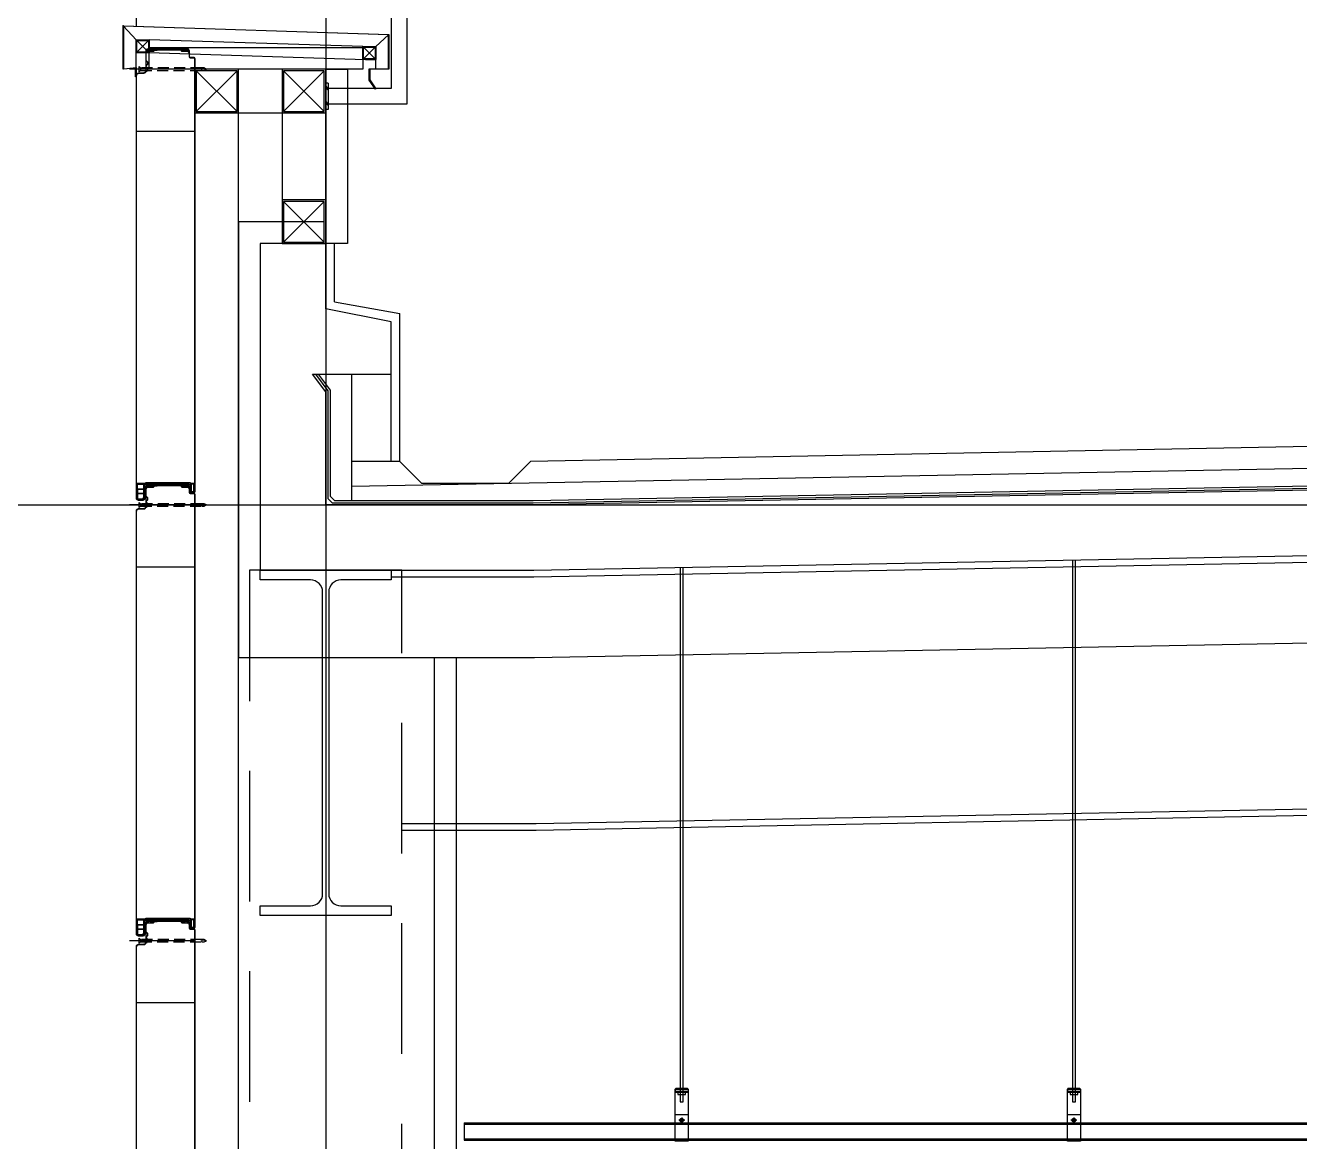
# Model space of a CAD drawing. Header units: millimetres. Extents: x 0 to 268175, y 0 to 74250.
# Drawn here: x 93996 to 96920, y 55487 to 58049 of the extents above; entities that cross this region are included whole.
import ezdxf

# ---------------------------------------------------------------- set-up
doc = ezdxf.new("R2010")
doc.units = ezdxf.units.MM
doc.header["$LTSCALE"] = 200
for name, pattern in [('CEN-GAUN', [32.2, 30, -1, 0.2, -1]), ('HID', [2.3, 1.5, -0.8]), ('HIDDEN', [0.375, 0.25, -0.125])]:
    doc.linetypes.add(name, pattern=pattern)
doc.layers.add('1 CEN', color=15, linetype='CEN-GAUN')
doc.layers.add('BA', color=9, linetype='Continuous')

msp = doc.modelspace()

# ---------------------------------------------------------------- linework, layer by layer
at = {"layer": '1 CEN'}
for p, q in [((94685.2, 61303.5), (94685.2, 44634.9)), ((92396.9, 56948.2), (120685.2, 56948.2))]:
    msp.add_line(p, q, dxfattribs=at)
at = {"layer": 'BA'}
for p, q in [((94250.2, 59148.2), (94250.2, 58046)), ((94835.2, 58258.2), (94835.2, 57904.2)), ((94871.2, 58258.2), (94871.2, 57868.2)), ((94220.2, 57948.2), (94220.2, 58048.2)), ((94220.2, 58048.2), (94830.2, 58028.2)), ((94250.2, 58016.1), (94221.4, 58047)), ((94829, 58027.1), (94221.4, 58047)), ((94221.4, 58047), (94221.4, 57949.4)), ((94800.2, 58000.4), (94829, 58027.1)), ((94829, 57949.5), (94829, 58027.1)), ((94830.2, 58028.2), (94830.2, 57948.2)), ((94250.2, 57952.3), (94250.2, 58016.1)), ((94250.2, 57986.1), (94250.2, 58016.1)), ((94250.2, 58016.1), (94280.2, 58016.1)), ((94278.6, 58014.5), (94251.8, 57987.7)), ((94251.8, 58014.5), (94278.6, 57987.7)), ((94251.8, 57987.7), (94251.8, 58014.5)), ((94251.8, 58014.5), (94278.6, 58014.5)), ((94278.6, 58014.5), (94278.6, 57987.7)), ((94770.2, 58000.4), (94280.2, 58016.1)), ((94280.2, 57998.2), (94280.2, 58016.1)), ((94280.2, 58016.1), (94280.2, 57986.1)), ((94280.2, 57948.2), (94280.2, 57998.2)), ((94280.2, 57998.2), (94770.2, 57998.2)), ((94770.2, 57998.2), (94770.2, 58000.4)), ((94770.2, 57970.4), (94770.2, 58000.4)), ((94770.2, 58000.4), (94800.2, 58000.4)), ((94770.2, 57998.2), (94770.2, 57948.2)), ((94798.6, 57998.8), (94771.8, 57972)), ((94771.8, 57998.8), (94798.6, 57972)), ((94771.8, 57972), (94771.8, 57998.8)), ((94771.8, 57998.8), (94798.6, 57998.8)), ((94798.6, 57998.8), (94798.6, 57972)), ((94800.2, 58000.4), (94800.2, 57970.4)), ((94800.2, 57949.5), (94800.2, 57999.3)), ((94280.2, 57986.1), (94250.2, 57986.1)), ((94278.6, 57987.7), (94251.8, 57987.7)), ((94273, 57989.6), (94274.1, 57989.7)), ((94273.4, 57987.3), (94273, 57987.3)), ((94273.4, 57987.7), (94273.4, 57987.2)), ((94273.4, 57987.7), (94273.4, 57987.2)), ((94273.4, 57987.2), (94273.4, 57987)), ((94273.4, 57987.2), (94273.4, 57987)), ((94273.7, 57986.7), (94274.6, 57986.7)), ((94273.7, 57986.7), (94274.6, 57986.7)), ((94273.9, 57992.7), (94273.9, 57992.6)), ((94273.9, 57992.7), (94273.9, 57992.6)), ((94274.2, 57992.3), (94275.9, 57992.7)), ((94274.2, 57992.3), (94275.9, 57992.7)), ((94274.9, 57987), (94274.9, 57987.2)), ((94274.9, 57987), (94274.9, 57987.2)), ((94317.5, 57994.7), (94275.9, 57994.7)), ((94317.5, 57994.7), (94275.9, 57994.7)), ((94275.9, 57992.7), (94288.9, 57992.7)), ((94275.9, 57992.7), (94288.9, 57992.7)), ((94281.4, 57991.4), (94276.4, 57990.7)), ((94281.4, 57991.4), (94276.4, 57990.7)), ((94276.4, 57988.7), (94281.4, 57989.4)), ((94276.4, 57988.7), (94281.4, 57989.4)), ((94279.2, 57991.5), (94279.2, 57991.5)), ((94800.2, 57969.4), (94279.7, 57986.1)), ((94288.9, 57991.4), (94281.4, 57991.4)), ((94288.9, 57991.4), (94281.4, 57991.4)), ((94281.4, 57989.4), (94289.9, 57989.4)), ((94281.4, 57989.4), (94289.9, 57989.4)), ((94289.4, 57992.2), (94289.4, 57991.9)), ((94289.4, 57992.2), (94289.4, 57991.9)), ((94291.4, 57991.4), (94305.3, 57992.7)), ((94291.4, 57990.9), (94291.4, 57992.2)), ((94291.4, 57990.9), (94291.4, 57992.2)), ((94291.9, 57992.7), (94317.5, 57992.7)), ((94291.9, 57992.7), (94317.5, 57992.7)), ((94369.1, 57994.7), (94317.5, 57994.7)), ((94369.1, 57994.7), (94317.5, 57994.7)), ((94317.5, 57992.7), (94353.1, 57992.7)), ((94317.5, 57992.7), (94353.1, 57992.7)), ((94353.6, 57992.2), (94353.6, 57990.9)), ((94353.6, 57992.2), (94353.6, 57990.9)), ((94355.1, 57989.4), (94363.6, 57989.4)), ((94355.1, 57989.4), (94363.6, 57989.4)), ((94355.6, 57991.9), (94355.6, 57992.2)), ((94355.6, 57991.9), (94355.6, 57992.2)), ((94356.1, 57992.7), (94369.1, 57992.7)), ((94356.1, 57992.7), (94369.1, 57992.7)), ((94363.6, 57991.4), (94356.1, 57991.4)), ((94363.6, 57991.4), (94356.1, 57991.4)), ((94368.6, 57990.7), (94363.6, 57991.4)), ((94368.6, 57990.7), (94363.6, 57991.4)), ((94363.6, 57989.4), (94368.6, 57988.7)), ((94363.6, 57989.4), (94368.6, 57988.7)), ((94369.1, 57992.7), (94370.7, 57992.3)), ((94369.1, 57992.7), (94370.7, 57992.3)), ((94370.1, 57987.2), (94370.1, 57987)), ((94370.1, 57987.2), (94370.1, 57987)), ((94370.4, 57986.7), (94371.3, 57986.7)), ((94370.4, 57986.7), (94371.3, 57986.7)), ((94371.1, 57992.6), (94371.1, 57992.7)), ((94371.1, 57992.6), (94371.1, 57992.7)), ((94371.6, 57987.2), (94371.6, 57987.7)), ((94371.6, 57987.2), (94371.6, 57987.7)), ((94371.6, 57987), (94371.6, 57987.2)), ((94371.6, 57987), (94371.6, 57987.2)), ((94800.2, 57970.4), (94770.2, 57970.4)), ((94798.6, 57972), (94771.8, 57972)), ((94249, 57951.1), (94220.2, 57948.2)), ((94221.4, 57949.4), (94250.2, 57952.3)), ((94385.2, 57948.2), (94235.2, 57948.2)), ((94249, 57931.1), (94249, 57951.1)), ((94250.2, 57952.3), (94250.2, 57931.1)), ((94770.2, 57948.2), (94280.2, 57948.2)), ((94385.2, 57948.2), (94385.2, 57848.2)), ((94485.2, 57948.2), (94385.2, 57948.2)), ((94482, 57851.4), (94388.4, 57945)), ((94482, 57945), (94388.4, 57851.4)), ((94388.4, 57945), (94388.4, 57851.4)), ((94482, 57945), (94388.4, 57945)), ((94482, 57851.4), (94482, 57945)), ((94485.2, 54084.2), (94485.2, 57948.2)), ((94485.2, 57848.2), (94485.2, 57948.2)), ((94585.2, 57948.2), (94585.2, 57548.2)), ((94585.2, 57948.2), (94585.2, 57848.2)), ((94685.2, 57948.2), (94585.2, 57948.2)), ((94682, 57851.4), (94588.4, 57945)), ((94682, 57945), (94588.4, 57851.4)), ((94588.4, 57945), (94588.4, 57851.4)), ((94682, 57945), (94588.4, 57945)), ((94682, 57851.4), (94682, 57945)), ((94685.2, 57848.2), (94685.2, 57948.2)), ((94785.2, 57923.3), (94785.2, 57949.5)), ((94785.2, 57949.5), (94829, 57949.5)), ((94830.2, 57948.2), (94786.5, 57948.2)), ((94786.5, 57948.2), (94786.5, 57923.6)), ((94250.2, 57931.1), (94249, 57931.1)), ((94691.2, 57916.2), (94685.2, 57916.2)), ((94685.2, 57856.2), (94685.2, 57916.2)), ((94691.2, 57904.2), (94685.2, 57910.2)), ((94691.2, 57916.2), (94691.2, 57856.2)), ((94799.3, 57902.6), (94785.2, 57923.3)), ((94786.5, 57923.6), (94800.4, 57903.3)), ((94691.2, 57900.8), (94685.2, 57906.8)), ((94835.2, 57904.2), (94691.2, 57904.2)), ((94800.4, 57903.3), (94799.3, 57902.6)), ((94388.4, 57851.4), (94482, 57851.4)), ((94588.4, 57851.4), (94682, 57851.4)), ((94691.2, 57869.2), (94685.2, 57875.2)), ((94691.2, 57865.9), (94685.2, 57871.9)), ((94691.2, 57856.2), (94685.2, 57856.2)), ((94871.2, 57868.2), (94691.2, 57868.2)), ((94385.2, 57848.2), (94485.2, 57848.2)), ((94485.2, 57848.2), (94585.2, 57848.2)), ((94585.2, 57848.2), (94685.2, 57848.2)), ((94585.2, 57648.2), (94585.2, 57548.2)), ((94685.2, 57648.2), (94585.2, 57648.2)), ((94682, 57551.4), (94588.4, 57645)), ((94682, 57645), (94588.4, 57551.4)), ((94588.4, 57645), (94588.4, 57551.4)), ((94682, 57645), (94588.4, 57645)), ((94682, 57551.4), (94682, 57645)), ((94685.2, 57548.2), (94685.2, 57648.2)), ((94682, 57598.2), (94485.2, 57598.2)), ((94485.2, 57598.2), (94485.2, 56598.2)), ((94685.2, 57548.2), (94535.2, 57548.2)), ((94535.2, 57548.2), (94535.2, 56798.2)), ((94685.2, 57548.2), (94535.2, 57548.2)), ((94535.2, 57548.2), (94535.2, 56798.2)), ((94585.2, 57548.2), (94685.2, 57548.2)), ((94588.4, 57551.4), (94682, 57551.4)), ((94685.2, 57398.2), (94685.2, 57548.2)), ((94685.2, 57398.2), (94685.2, 57548.2)), ((94705.2, 57414.4), (94705.2, 57548.2)), ((94705.2, 57414.4), (94855.2, 57387.4)), ((94835.2, 57368.2), (94685.2, 57398.2)), ((94835.2, 57368.2), (94685.2, 57398.2)), ((94855.2, 57048.2), (94855.2, 57387.4)), ((94835.2, 57248.2), (94835.2, 57368.2)), ((94835.2, 57248.2), (94835.2, 57368.2)), ((94685.2, 57208.2), (94655.2, 57248.2)), ((94655.2, 57248.2), (94835.2, 57248.2)), ((94685.2, 57208.2), (94655.2, 57248.2)), ((94655.2, 57248.2), (94835.2, 57248.2)), ((94667.7, 57248.2), (94695.2, 57211.6)), ((94745.2, 56958.2), (94745.2, 57248.2)), ((94835.2, 57048.2), (94835.2, 57248.2)), ((105685.2, 57248.2), (95155.1, 57048.1)), ((94685.2, 56948.2), (94685.2, 57208.2)), ((94685.2, 56948.2), (94685.2, 57208.2)), ((94695.2, 57211.6), (94695.2, 56968.2)), ((95161.1, 56958.2), (105685.1, 57158.2)), ((105685.1, 57148.2), (95161.2, 56948.2)), ((105685.1, 57148.2), (95161.2, 56948.2)), ((94855.2, 57048.2), (94745.2, 57048.2)), ((94855.2, 57048.2), (94905.2, 56998.2)), ((95105.2, 56998.2), (95155.1, 57048.1)), ((94251.9, 56965.2), (94251.9, 56998.5)), ((94251.9, 56998.5), (94272.2, 56998.5)), ((94251.9, 56965.2), (94251.9, 56998.5)), ((94251.9, 56998.5), (94272.2, 56998.5)), ((94253.5, 56984.7), (94253.5, 56995.7)), ((94253.5, 56995.7), (94267.5, 56995.7)), ((94267.5, 56984.7), (94253.5, 56984.7)), ((94253.5, 56983.7), (94253.5, 56974.5)), ((94267.5, 56983.7), (94253.5, 56983.7)), ((94267.5, 56974.5), (94253.5, 56974.5)), ((94253.5, 56973.5), (94253.5, 56965.2)), ((94267.5, 56973.5), (94253.5, 56973.5)), ((94267.5, 56995.7), (94267.5, 56984.7)), ((94267.5, 56983.7), (94267.5, 56974.5)), ((94267.5, 56973.5), (94267.5, 56965.2)), ((94269.3, 56994.5), (94269.3, 56965.2)), ((94269.3, 56994.5), (94269.3, 56965.2)), ((94274.2, 56995.5), (94270.3, 56995.5)), ((94274.2, 56995.5), (94270.3, 56995.5)), ((94272.2, 56998.5), (94272.2, 56999.5)), ((94272.2, 56999.5), (94374.2, 56999.5)), ((94272.2, 56998.5), (94272.2, 56999.5)), ((94272.2, 56999.5), (94374.2, 56999.5)), ((94273, 56989.6), (94274.1, 56989.7)), ((94273.4, 56987.3), (94273, 56987.3)), ((94273.4, 56987.7), (94273.4, 56987.2)), ((94273.4, 56987.7), (94273.4, 56987.2)), ((94273.4, 56987.2), (94273.4, 56987)), ((94273.4, 56987.2), (94273.4, 56987)), ((94273.7, 56986.7), (94274.6, 56986.7)), ((94273.7, 56986.7), (94274.6, 56986.7)), ((94273.9, 56992.7), (94273.9, 56992.6)), ((94273.9, 56992.7), (94273.9, 56992.6)), ((94372.2, 56996.5), (94274.2, 56996.5)), ((94274.2, 56996.5), (94274.2, 56995.5)), ((94372.2, 56996.5), (94274.2, 56996.5)), ((94274.2, 56996.5), (94274.2, 56995.5)), ((94274.2, 56992.3), (94275.9, 56992.7)), ((94274.2, 56992.3), (94275.9, 56992.7)), ((94274.9, 56987), (94274.9, 56987.2)), ((94274.9, 56987), (94274.9, 56987.2)), ((94317.5, 56994.7), (94275.9, 56994.7)), ((94317.5, 56994.7), (94275.9, 56994.7)), ((94275.9, 56992.7), (94288.9, 56992.7)), ((94275.9, 56992.7), (94288.9, 56992.7)), ((94281.4, 56991.4), (94276.4, 56990.7)), ((94281.4, 56991.4), (94276.4, 56990.7)), ((94276.4, 56988.7), (94281.4, 56989.4)), ((94276.4, 56988.7), (94281.4, 56989.4)), ((94279.2, 56991.5), (94279.2, 56991.5)), ((94288.9, 56991.4), (94281.4, 56991.4)), ((94288.9, 56991.4), (94281.4, 56991.4)), ((94281.4, 56989.4), (94289.9, 56989.4)), ((94281.4, 56989.4), (94289.9, 56989.4)), ((94289.4, 56992.2), (94289.4, 56991.9)), ((94289.4, 56992.2), (94289.4, 56991.9)), ((94291.4, 56991.4), (94305.3, 56992.7)), ((94291.4, 56990.9), (94291.4, 56992.2)), ((94291.4, 56990.9), (94291.4, 56992.2)), ((94291.9, 56992.7), (94317.5, 56992.7)), ((94291.9, 56992.7), (94317.5, 56992.7)), ((94369.1, 56994.7), (94317.5, 56994.7)), ((94369.1, 56994.7), (94317.5, 56994.7)), ((94317.5, 56992.7), (94353.1, 56992.7)), ((94317.5, 56992.7), (94353.1, 56992.7)), ((94353.6, 56992.2), (94353.6, 56990.9)), ((94353.6, 56992.2), (94353.6, 56990.9)), ((94355.1, 56989.4), (94363.6, 56989.4)), ((94355.1, 56989.4), (94363.6, 56989.4)), ((94355.6, 56991.9), (94355.6, 56992.2)), ((94355.6, 56991.9), (94355.6, 56992.2)), ((94356.1, 56992.7), (94369.1, 56992.7)), ((94356.1, 56992.7), (94369.1, 56992.7)), ((94363.6, 56991.4), (94356.1, 56991.4)), ((94363.6, 56991.4), (94356.1, 56991.4)), ((94368.6, 56990.7), (94363.6, 56991.4)), ((94368.6, 56990.7), (94363.6, 56991.4)), ((94363.6, 56989.4), (94368.6, 56988.7)), ((94363.6, 56989.4), (94368.6, 56988.7)), ((94369.1, 56992.7), (94370.7, 56992.3)), ((94369.1, 56992.7), (94370.7, 56992.3)), ((94370.1, 56987.2), (94370.1, 56987)), ((94370.1, 56987.2), (94370.1, 56987)), ((94370.4, 56986.7), (94371.3, 56986.7)), ((94370.4, 56986.7), (94371.3, 56986.7)), ((94371.1, 56992.6), (94371.1, 56992.7)), ((94371.1, 56992.6), (94371.1, 56992.7)), ((94371.6, 56987.2), (94371.6, 56987.7)), ((94371.6, 56987.2), (94371.6, 56987.7)), ((94371.6, 56987), (94371.6, 56987.2)), ((94371.6, 56987), (94371.6, 56987.2)), ((94372.2, 56995.5), (94372.2, 56996.5)), ((94372.2, 56995.5), (94372.2, 56996.5)), ((94374.6, 56995.5), (94372.2, 56995.5)), ((94374.6, 56995.5), (94372.2, 56995.5)), ((94374.2, 56999.5), (94374.2, 56998.5)), ((94374.2, 56999.5), (94374.2, 56998.5)), ((94374.2, 56998.5), (94383.9, 56998.5)), ((94374.2, 56998.5), (94383.9, 56998.5)), ((94375.6, 56979.3), (94375.6, 56994.5)), ((94375.6, 56979.3), (94375.6, 56994.5)), ((94377.2, 56996.8), (94382.2, 56996.8)), ((94377.2, 56979.3), (94377.2, 56996.8)), ((94381.4, 56978.5), (94378.1, 56978.5)), ((94381.4, 56976.8), (94378.1, 56976.8)), ((94381.4, 56976.8), (94378.1, 56976.8)), ((94382.2, 56996.8), (94382.2, 56979.3)), ((94383.9, 56998.5), (94383.9, 56979.3)), ((94383.9, 56998.5), (94383.9, 56979.3)), ((94905.2, 56998.2), (95105.2, 56998.2)), ((95162.6, 56798.2), (105685, 56998.2)), ((95162.6, 56798.2), (105685, 56998.2)), ((95162.8, 56783.2), (105510.2, 56979.9)), ((94385.2, 56948.2), (94235.2, 56948.2)), ((94385.2, 56948.2), (94235.2, 56948.2)), ((94264.2, 56961.9), (94256.9, 56961.9)), ((94264.3, 56960.2), (94256.9, 56960.2)), ((94264.3, 56960.2), (94256.9, 56960.2)), ((95161.2, 56948.2), (94685.2, 56948.2)), ((95161.2, 56948.2), (94685.2, 56948.2)), ((94695.2, 56968.2), (94705.2, 56958.2)), ((94705.2, 56958.2), (95161.1, 56958.2)), ((94860.2, 56798.2), (94510.2, 56798.2)), ((94535.2, 56776.2), (94535.2, 56798.2)), ((94535.2, 56798.2), (94835.2, 56798.2)), ((94535.2, 56798.2), (95162.6, 56798.2)), ((94535.2, 56798.2), (95162.6, 56798.2)), ((94835.2, 56798.2), (94835.2, 56776.2)), ((95164.5, 56598.2), (105684.8, 56798.1)), ((95498.6, 56804.6), (95498.6, 55578.1)), ((95505.3, 55578.1), (95505.3, 56804.7)), ((96398.6, 56821.7), (96398.6, 55578.1)), ((96405.3, 55578.1), (96405.3, 56821.8)), ((94650.2, 56776.2), (94535.2, 56776.2)), ((94835.2, 56776.2), (94720.2, 56776.2)), ((94835.2, 56783.2), (95162.8, 56783.2)), ((94678.2, 56056.2), (94678.2, 56748.2)), ((94692.2, 56748.2), (94692.2, 56056.2)), ((94485.2, 56598.2), (95164.5, 56598.2)), ((94935.2, 52448.2), (94935.2, 56598.2)), ((94985.2, 52448.2), (94985.2, 56598.2)), ((95168.1, 56217.2), (105510.2, 56413.8)), ((95168.3, 56202.2), (105510.2, 56398.8)), ((94860.2, 56217.2), (95168.1, 56217.2)), ((94860.2, 56202.2), (95168.3, 56202.2)), ((94535.2, 56006.2), (94535.2, 56028.2)), ((94535.2, 56028.2), (94650.2, 56028.2)), ((94720.2, 56028.2), (94835.2, 56028.2)), ((94835.2, 56028.2), (94835.2, 56006.2)), ((94251.9, 55965.2), (94251.9, 55998.5)), ((94251.9, 55998.5), (94272.2, 55998.5)), ((94251.9, 55965.2), (94251.9, 55998.5)), ((94251.9, 55998.5), (94272.2, 55998.5)), ((94253.5, 55984.7), (94253.5, 55995.7)), ((94253.5, 55995.7), (94267.5, 55995.7)), ((94267.5, 55984.7), (94253.5, 55984.7)), ((94253.5, 55983.7), (94253.5, 55974.5)), ((94267.5, 55983.7), (94253.5, 55983.7)), ((94267.5, 55995.7), (94267.5, 55984.7)), ((94267.5, 55983.7), (94267.5, 55974.5)), ((94269.3, 55994.5), (94269.3, 55965.2)), ((94269.3, 55994.5), (94269.3, 55965.2)), ((94274.2, 55995.5), (94270.3, 55995.5)), ((94274.2, 55995.5), (94270.3, 55995.5)), ((94272.2, 55998.5), (94272.2, 55999.5)), ((94272.2, 55999.5), (94374.2, 55999.5)), ((94272.2, 55998.5), (94272.2, 55999.5)), ((94272.2, 55999.5), (94374.2, 55999.5)), ((94273, 55989.6), (94274.1, 55989.7)), ((94273.4, 55987.3), (94273, 55987.3)), ((94273.4, 55987.7), (94273.4, 55987.2)), ((94273.4, 55987.7), (94273.4, 55987.2)), ((94273.4, 55987.2), (94273.4, 55987)), ((94273.4, 55987.2), (94273.4, 55987)), ((94273.7, 55986.7), (94274.6, 55986.7)), ((94273.7, 55986.7), (94274.6, 55986.7)), ((94273.9, 55992.7), (94273.9, 55992.6)), ((94273.9, 55992.7), (94273.9, 55992.6)), ((94372.2, 55996.5), (94274.2, 55996.5)), ((94274.2, 55996.5), (94274.2, 55995.5)), ((94372.2, 55996.5), (94274.2, 55996.5)), ((94274.2, 55996.5), (94274.2, 55995.5)), ((94274.2, 55992.3), (94275.9, 55992.7)), ((94274.2, 55992.3), (94275.9, 55992.7)), ((94274.9, 55987), (94274.9, 55987.2)), ((94274.9, 55987), (94274.9, 55987.2)), ((94317.5, 55994.7), (94275.9, 55994.7)), ((94317.5, 55994.7), (94275.9, 55994.7)), ((94275.9, 55992.7), (94288.9, 55992.7)), ((94275.9, 55992.7), (94288.9, 55992.7)), ((94281.4, 55991.4), (94276.4, 55990.7)), ((94281.4, 55991.4), (94276.4, 55990.7)), ((94276.4, 55988.7), (94281.4, 55989.4)), ((94276.4, 55988.7), (94281.4, 55989.4)), ((94279.2, 55991.5), (94279.2, 55991.5)), ((94288.9, 55991.4), (94281.4, 55991.4)), ((94288.9, 55991.4), (94281.4, 55991.4)), ((94281.4, 55989.4), (94289.9, 55989.4)), ((94281.4, 55989.4), (94289.9, 55989.4)), ((94289.4, 55992.2), (94289.4, 55991.9)), ((94289.4, 55992.2), (94289.4, 55991.9)), ((94291.4, 55991.4), (94305.3, 55992.7)), ((94291.4, 55990.9), (94291.4, 55992.2)), ((94291.4, 55990.9), (94291.4, 55992.2)), ((94291.9, 55992.7), (94317.5, 55992.7)), ((94291.9, 55992.7), (94317.5, 55992.7)), ((94369.1, 55994.7), (94317.5, 55994.7)), ((94369.1, 55994.7), (94317.5, 55994.7)), ((94317.5, 55992.7), (94353.1, 55992.7)), ((94317.5, 55992.7), (94353.1, 55992.7)), ((94353.6, 55992.2), (94353.6, 55990.9)), ((94353.6, 55992.2), (94353.6, 55990.9)), ((94355.1, 55989.4), (94363.6, 55989.4)), ((94355.1, 55989.4), (94363.6, 55989.4)), ((94355.6, 55991.9), (94355.6, 55992.2)), ((94355.6, 55991.9), (94355.6, 55992.2)), ((94356.1, 55992.7), (94369.1, 55992.7)), ((94356.1, 55992.7), (94369.1, 55992.7)), ((94363.6, 55991.4), (94356.1, 55991.4)), ((94363.6, 55991.4), (94356.1, 55991.4)), ((94368.6, 55990.7), (94363.6, 55991.4)), ((94368.6, 55990.7), (94363.6, 55991.4)), ((94363.6, 55989.4), (94368.6, 55988.7)), ((94363.6, 55989.4), (94368.6, 55988.7)), ((94369.1, 55992.7), (94370.7, 55992.3)), ((94369.1, 55992.7), (94370.7, 55992.3)), ((94370.1, 55987.2), (94370.1, 55987)), ((94370.1, 55987.2), (94370.1, 55987)), ((94370.4, 55986.7), (94371.3, 55986.7)), ((94370.4, 55986.7), (94371.3, 55986.7)), ((94371.1, 55992.6), (94371.1, 55992.7)), ((94371.1, 55992.6), (94371.1, 55992.7)), ((94371.6, 55987.2), (94371.6, 55987.7)), ((94371.6, 55987.2), (94371.6, 55987.7)), ((94371.6, 55987), (94371.6, 55987.2)), ((94371.6, 55987), (94371.6, 55987.2)), ((94372.2, 55995.5), (94372.2, 55996.5)), ((94372.2, 55995.5), (94372.2, 55996.5)), ((94374.6, 55995.5), (94372.2, 55995.5)), ((94374.6, 55995.5), (94372.2, 55995.5)), ((94374.2, 55999.5), (94374.2, 55998.5)), ((94374.2, 55999.5), (94374.2, 55998.5)), ((94374.2, 55998.5), (94383.9, 55998.5)), ((94374.2, 55998.5), (94383.9, 55998.5)), ((94375.6, 55979.3), (94375.6, 55994.5)), ((94375.6, 55979.3), (94375.6, 55994.5)), ((94377.2, 55996.8), (94382.2, 55996.8)), ((94377.2, 55979.3), (94377.2, 55996.8)), ((94381.4, 55978.5), (94378.1, 55978.5)), ((94382.2, 55996.8), (94382.2, 55979.3)), ((94383.9, 55998.5), (94383.9, 55979.3)), ((94383.9, 55998.5), (94383.9, 55979.3)), ((94835.2, 56006.2), (94535.2, 56006.2)), ((94267.5, 55974.5), (94253.5, 55974.5)), ((94253.5, 55973.5), (94253.5, 55965.2)), ((94267.5, 55973.5), (94253.5, 55973.5)), ((94264.2, 55961.9), (94256.9, 55961.9)), ((94264.3, 55960.2), (94256.9, 55960.2)), ((94264.3, 55960.2), (94256.9, 55960.2)), ((94267.5, 55973.5), (94267.5, 55965.2)), ((94381.4, 55976.8), (94378.1, 55976.8)), ((94381.4, 55976.8), (94378.1, 55976.8)), ((94385.2, 55948.2), (94235.2, 55948.2)), ((94385.2, 55948.2), (94235.2, 55948.2)), ((95488.3, 55609.3), (95487, 55607.3)), ((95487, 55607.3), (95487, 55602.3)), ((95487, 55607.3), (95517, 55607.3)), ((95487, 55488.2), (95487, 55607.3)), ((95487, 55602.3), (95488.3, 55600.3)), ((95517, 55602.3), (95487, 55602.3)), ((95515.7, 55609.3), (95488.3, 55609.3)), ((95488.3, 55600.3), (95515.7, 55600.3)), ((95493.3, 55600.3), (95493.3, 55595.2)), ((95510.8, 55595.2), (95510.8, 55600.3)), ((95517, 55607.3), (95515.7, 55609.3)), ((95515.7, 55600.3), (95517, 55602.3)), ((95517, 55607.3), (95517, 55488.2)), ((96388.3, 55609.3), (96387, 55607.3)), ((96387, 55607.3), (96387, 55602.3)), ((96387, 55607.3), (96417, 55607.3)), ((96387, 55488.2), (96387, 55607.3)), ((96387, 55602.3), (96388.3, 55600.3)), ((96417, 55602.3), (96387, 55602.3)), ((96415.7, 55609.3), (96388.3, 55609.3)), ((96388.3, 55600.3), (96415.7, 55600.3)), ((96393.3, 55600.3), (96393.3, 55595.2)), ((96410.8, 55595.2), (96410.8, 55600.3)), ((96417, 55607.3), (96415.7, 55609.3)), ((96415.7, 55600.3), (96417, 55602.3)), ((96417, 55607.3), (96417, 55488.2)), ((95493.3, 55595.2), (95510.8, 55595.2)), ((95498.6, 55578.1), (95505.3, 55578.1)), ((96393.3, 55595.2), (96410.8, 55595.2)), ((96398.6, 55578.1), (96405.3, 55578.1)), ((95517, 55548.2), (95487, 55548.2)), ((95502, 55542.4), (95502, 55530)), ((96417, 55548.2), (96387, 55548.2)), ((96402, 55542.4), (96402, 55530)), ((95003.2, 55530.2), (95003.2, 55490.2)), ((95003.2, 55530.2), (115849.2, 55530.2)), ((95003.2, 55527.2), (115849.2, 55527.2)), ((95508.9, 55536.2), (95495.1, 55536.2)), ((96408.9, 55536.2), (96395.1, 55536.2)), ((95003.2, 55493.2), (115849.2, 55493.2)), ((95003.2, 55490.2), (115849.2, 55490.2)), ((95517, 55488.2), (95487, 55488.2)), ((96417, 55488.2), (96387, 55488.2))]:
    msp.add_line(p, q, dxfattribs=at)
at = {"layer": 'BA', "ltscale": 3}
for p, q in [((94272.2, 57990.3), (94272.2, 57944.5)), ((94273, 57944.5), (94273, 57990.3)), ((94279.2, 57992.3), (94274.2, 57992.3)), ((94274.2, 57991.5), (94279.2, 57991.5)), ((94279.2, 57991.5), (94279.2, 57992.3)), ((94365.7, 57992.3), (94365.7, 57992.3)), ((94365.7, 57992.3), (94365.7, 57991.8)), ((94370.7, 57992.3), (94365.7, 57992.3)), ((94365.7, 57991.8), (94370.7, 57991.8)), ((94372.2, 57990.3), (94372.2, 57976.6)), ((94372.7, 57976.6), (94372.7, 57990.3)), ((94383.2, 57975.1), (94374.2, 57975.1)), ((94374.2, 57974.6), (94383.2, 57974.6)), ((94384.7, 57973.1), (94384.7, 57556.3)), ((94385.2, 57556.3), (94385.2, 57973.1)), ((94268, 57940), (94255, 57939.2)), ((94255, 57938.4), (94268.1, 57939.2)), ((94685.2, 57548.2), (94685.2, 57948.2)), ((94685.2, 57948.2), (94735.2, 57948.2)), ((94735.2, 57948.2), (94735.2, 57548.2)), ((94250.2, 57934.2), (94250.2, 57503.7)), ((94251, 57503.7), (94251, 57934.2)), ((94384.7, 57805.2), (94250.2, 57805.2)), ((94384.7, 57556.3), (94384.7, 56978.3)), ((94385.2, 56978.3), (94385.2, 57556.3)), ((94735.2, 57548.2), (94685.2, 57548.2)), ((94250.2, 57503.7), (94250.2, 56964.4)), ((94251, 56964.4), (94251, 57503.7)), ((94277.2, 56995.7), (94269.4, 56995.7)), ((94269.4, 56995.7), (94269.4, 56962.9)), ((94270.2, 56962.9), (94270.2, 56994.9)), ((94270.2, 56994.9), (94277.2, 56994.9)), ((94272.2, 56990.3), (94272.2, 56944.5)), ((94273, 56944.5), (94273, 56990.3)), ((94279.2, 56992.3), (94274.2, 56992.3)), ((94274.2, 56991.5), (94279.2, 56991.5)), ((94277.2, 56994.9), (94277.2, 56995.7)), ((94279.2, 56991.5), (94279.2, 56992.3)), ((94365.7, 56992.3), (94365.7, 56992.3)), ((94365.7, 56992.3), (94365.7, 56991.8)), ((94370.7, 56992.3), (94365.7, 56992.3)), ((94365.7, 56991.8), (94370.7, 56991.8)), ((94374.7, 56995.4), (94372.2, 56995.4)), ((94372.2, 56995.4), (94372.2, 56994.9)), ((94372.2, 56994.9), (94374.2, 56994.9)), ((94372.2, 56990.3), (94372.2, 56976.6)), ((94372.7, 56976.6), (94372.7, 56990.3)), ((94374.2, 56994.9), (94374.2, 56978.3)), ((94383.2, 56975.1), (94374.2, 56975.1)), ((94374.2, 56974.6), (94383.2, 56974.6)), ((94374.7, 56978.3), (94374.7, 56995.4)), ((94383.2, 56976.8), (94376.2, 56976.8)), ((94376.2, 56976.3), (94383.2, 56976.3)), ((94384.7, 56973.1), (94384.7, 56556.3)), ((94385.2, 56556.3), (94385.2, 56973.1)), ((94266.7, 56960.2), (94255.2, 56960.2)), ((94255.2, 56959.4), (94266.7, 56959.4)), ((94250.2, 56934.2), (94250.2, 56503.7)), ((94251, 56503.7), (94251, 56934.2)), ((94268, 56940), (94255, 56939.2)), ((94255, 56938.4), (94268.1, 56939.2)), ((94384.7, 56805.2), (94250.2, 56805.2)), ((94384.7, 56556.3), (94384.7, 55978.3)), ((94385.2, 55978.3), (94385.2, 56556.3)), ((94250.2, 56503.7), (94250.2, 55964.4)), ((94251, 55964.4), (94251, 56503.7)), ((94277.2, 55995.7), (94269.4, 55995.7)), ((94269.4, 55995.7), (94269.4, 55962.9)), ((94270.2, 55962.9), (94270.2, 55994.9)), ((94270.2, 55994.9), (94277.2, 55994.9)), ((94272.2, 55990.3), (94272.2, 55944.5)), ((94273, 55944.5), (94273, 55990.3)), ((94279.2, 55992.3), (94274.2, 55992.3)), ((94274.2, 55991.5), (94279.2, 55991.5)), ((94277.2, 55994.9), (94277.2, 55995.7)), ((94279.2, 55991.5), (94279.2, 55992.3)), ((94365.7, 55992.3), (94365.7, 55992.3)), ((94365.7, 55992.3), (94365.7, 55991.8)), ((94370.7, 55992.3), (94365.7, 55992.3)), ((94365.7, 55991.8), (94370.7, 55991.8)), ((94374.7, 55995.4), (94372.2, 55995.4)), ((94372.2, 55995.4), (94372.2, 55994.9)), ((94372.2, 55994.9), (94374.2, 55994.9)), ((94372.2, 55990.3), (94372.2, 55976.6)), ((94372.7, 55976.6), (94372.7, 55990.3)), ((94374.2, 55994.9), (94374.2, 55978.3)), ((94374.7, 55978.3), (94374.7, 55995.4)), ((94266.7, 55960.2), (94255.2, 55960.2)), ((94255.2, 55959.4), (94266.7, 55959.4)), ((94383.2, 55975.1), (94374.2, 55975.1)), ((94374.2, 55974.6), (94383.2, 55974.6)), ((94383.2, 55976.8), (94376.2, 55976.8)), ((94376.2, 55976.3), (94383.2, 55976.3)), ((94384.7, 55973.1), (94384.7, 55556.3)), ((94385.2, 55556.3), (94385.2, 55973.1)), ((94250.2, 55934.2), (94250.2, 55503.7)), ((94251, 55503.7), (94251, 55934.2)), ((94268, 55940), (94255, 55939.2)), ((94255, 55938.4), (94268.1, 55939.2)), ((94384.7, 55805.2), (94250.2, 55805.2)), ((94384.7, 55556.3), (94384.7, 54978.3)), ((94385.2, 54978.3), (94385.2, 55556.3)), ((94250.2, 55503.7), (94250.2, 54964.4)), ((94251, 54964.4), (94251, 55503.7))]:
    msp.add_line(p, q, dxfattribs=at)
at = {"layer": 'BA', "linetype": 'HIDDEN', "ltscale": 0.5}
for p, q in [((94273, 57968.6), (94276.4, 57965.2)), ((94273, 57967.5), (94276, 57964.5)), ((94256.9, 57954.2), (94257.3, 57954.2)), ((94256.9, 57948.8), (94256.9, 57954.2)), ((94258.3, 57948.8), (94256.9, 57948.8)), ((94256.9, 57947.6), (94258.3, 57947.6)), ((94256.9, 57942.2), (94256.9, 57947.6)), ((94257.3, 57942.2), (94256.9, 57942.2)), ((94257.3, 57954.2), (94260.3, 57951.2)), ((94260.3, 57945.2), (94257.3, 57942.2)), ((94258.3, 57947.6), (94258.3, 57948.8)), ((94260.3, 57951.2), (94260.3, 57945.2)), ((94261.4, 57945.2), (94261.4, 57951.2)), ((94400.4, 57951.2), (94261.4, 57951.2)), ((94261.4, 57945.2), (94401.4, 57945.2)), ((94273, 57957), (94276, 57960)), ((94273, 57955.8), (94276.4, 57959.2)), ((94273, 57954.6), (94276.4, 57951.2)), ((94273, 57953.5), (94276, 57950.5)), ((94273, 57943), (94276, 57946)), ((94273.8, 57942.6), (94276.4, 57945.2)), ((94276.4, 57965.2), (94276.4, 57959.2)), ((94276.4, 57951.2), (94276.4, 57945.2)), ((94400.4, 57951.2), (94399.4, 57949.2)), ((94399.4, 57949.2), (94401.4, 57945.2)), ((94406.4, 57951.2), (94400.4, 57951.2)), ((94402.4, 57949.2), (94400.4, 57951.2)), ((94401.4, 57945.2), (94406.4, 57945.2)), ((94411.4, 57948.2), (94402.4, 57949.2)), ((94411.4, 57948.2), (94406.4, 57951.2)), ((94406.4, 57945.2), (94411.4, 57948.2)), ((94256.9, 56954.2), (94257.3, 56954.2)), ((94256.9, 56948.8), (94256.9, 56954.2)), ((94258.3, 56948.8), (94256.9, 56948.8)), ((94256.9, 56947.6), (94258.3, 56947.6)), ((94256.9, 56942.2), (94256.9, 56947.6)), ((94257.3, 56954.2), (94260.3, 56951.2)), ((94260.3, 56945.2), (94257.3, 56942.2)), ((94258.3, 56947.6), (94258.3, 56948.8)), ((94260.3, 56951.2), (94260.3, 56945.2)), ((94261.4, 56945.2), (94261.4, 56951.2)), ((94400.4, 56951.2), (94261.4, 56951.2)), ((94261.4, 56945.2), (94401.4, 56945.2)), ((94273, 56968.6), (94276.4, 56965.2)), ((94273, 56967.5), (94276, 56964.5)), ((94273, 56957), (94276, 56960)), ((94273, 56955.8), (94276.4, 56959.2)), ((94273, 56954.6), (94276.4, 56951.2)), ((94273, 56953.5), (94276, 56950.5)), ((94273, 56943), (94276, 56946)), ((94273.8, 56942.6), (94276.4, 56945.2)), ((94276.4, 56965.2), (94276.4, 56959.2)), ((94276.4, 56951.2), (94276.4, 56945.2)), ((94400.4, 56951.2), (94399.4, 56949.2)), ((94399.4, 56949.2), (94401.4, 56945.2)), ((94406.4, 56951.2), (94400.4, 56951.2)), ((94402.4, 56949.2), (94400.4, 56951.2)), ((94401.4, 56945.2), (94406.4, 56945.2)), ((94411.4, 56948.2), (94402.4, 56949.2)), ((94411.4, 56948.2), (94406.4, 56951.2)), ((94406.4, 56945.2), (94411.4, 56948.2)), ((94257.3, 56942.2), (94256.9, 56942.2)), ((94256.9, 55954.2), (94257.3, 55954.2)), ((94256.9, 55948.8), (94256.9, 55954.2)), ((94257.3, 55954.2), (94260.3, 55951.2)), ((94260.3, 55951.2), (94260.3, 55945.2)), ((94261.4, 55945.2), (94261.4, 55951.2)), ((94400.4, 55951.2), (94261.4, 55951.2)), ((94273, 55968.6), (94276.4, 55965.2)), ((94273, 55967.5), (94276, 55964.5)), ((94273, 55957), (94276, 55960)), ((94273, 55955.8), (94276.4, 55959.2)), ((94273, 55954.6), (94276.4, 55951.2)), ((94273, 55953.5), (94276, 55950.5)), ((94276.4, 55965.2), (94276.4, 55959.2)), ((94276.4, 55951.2), (94276.4, 55945.2)), ((94400.4, 55951.2), (94399.4, 55949.2)), ((94399.4, 55949.2), (94401.4, 55945.2)), ((94406.4, 55951.2), (94400.4, 55951.2)), ((94402.4, 55949.2), (94400.4, 55951.2)), ((94411.4, 55948.2), (94402.4, 55949.2)), ((94411.4, 55948.2), (94406.4, 55951.2)), ((94258.3, 55948.8), (94256.9, 55948.8)), ((94256.9, 55947.6), (94258.3, 55947.6)), ((94256.9, 55942.2), (94256.9, 55947.6)), ((94257.3, 55942.2), (94256.9, 55942.2)), ((94260.3, 55945.2), (94257.3, 55942.2)), ((94258.3, 55947.6), (94258.3, 55948.8)), ((94261.4, 55945.2), (94401.4, 55945.2)), ((94273, 55943), (94276, 55946)), ((94273.8, 55942.6), (94276.4, 55945.2)), ((94401.4, 55945.2), (94406.4, 55945.2)), ((94406.4, 55945.2), (94411.4, 55948.2))]:
    msp.add_line(p, q, dxfattribs=at)
at = {"layer": 'BA', "ltscale": 150}
msp.add_line((94670.2, 57948.2), (94320.2, 57948.2), dxfattribs=at)
at = {"layer": 'BA', "ltscale": 0.7}
for p, q in [((94661.5, 57248.2), (94690.2, 57209.9)), ((94690.2, 57209.9), (94690.2, 56963.2)), ((95161.1, 56953.2), (105685.1, 57153.2)), ((94690.2, 56963.2), (94700.2, 56953.2)), ((94700.2, 56953.2), (95161.1, 56953.2))]:
    msp.add_line(p, q, dxfattribs=at)
at = {"layer": 'BA', "ltscale": 0.3}
msp.add_line((105686.2, 57198.2), (94745.2, 56990.3), dxfattribs=at)
at = {"layer": 'BA', "linetype": 'HID'}
for p, q in [((94510.2, 56798.2), (94510.2, 46948.2)), ((94860.2, 46948.2), (94860.2, 56798.2))]:
    msp.add_line(p, q, dxfattribs=at)
at = {"layer": 'BA'}
for centre, radius in [((95502, 55536.2), 4.25), ((96402, 55536.2), 4.25), ((95502, 55536.2), 3.25), ((96402, 55536.2), 3.25)]:
    msp.add_circle(centre, radius, dxfattribs=at)
at = {"layer": 'BA', "ltscale": 3}
for centre, radius, start, end in [((94274.2, 57990.3), 2, 90, 180), ((94274.2, 57990.3), 1.2, 90, 180), ((94370.7, 57990.3), 2, 0, 90), ((94370.7, 57990.3), 1.5, 0, 90), ((94374.2, 57976.6), 2, 180, 270), ((94374.2, 57976.6), 1.5, 180, 270), ((94383.2, 57973.1), 2, 0, 90), ((94383.2, 57973.1), 1.5, 0, 90), ((94255.2, 57934.2), 5, 93, 180), ((94255.2, 57934.2), 4.2, 92.938, 180), ((94267.7, 57944.5), 4.5, 273.6808, 0), ((94267.7, 57944.5), 5.3, 273.6808, 0), ((94274.2, 56990.3), 2, 90, 180), ((94274.2, 56990.3), 1.2, 90, 180), ((94370.7, 56990.3), 2, 0, 90), ((94370.7, 56990.3), 1.5, 0, 90), ((94374.2, 56976.6), 2, 180, 270), ((94374.2, 56976.6), 1.5, 180, 270), ((94376.2, 56978.3), 2, 180, 270), ((94376.2, 56978.3), 1.5, 180, 270), ((94383.2, 56978.3), 1.5, 270, 0), ((94383.2, 56978.3), 2, 270, 0), ((94383.2, 56973.1), 2, 0, 90), ((94383.2, 56973.1), 1.5, 0, 90), ((94255.2, 56964.4), 5, 180, 270.0056), ((94255.2, 56964.4), 4.2, 180, 270.0056), ((94266.7, 56962.9), 3.5, 270.0044, 0), ((94266.7, 56962.9), 2.7, 270.0044, 0), ((94267.7, 56944.5), 4.5, 273.6808, 0), ((94267.7, 56944.5), 5.3, 273.6808, 0), ((94255.2, 56934.2), 5, 93, 180), ((94255.2, 56934.2), 4.2, 92.938, 180), ((94274.2, 55990.3), 2, 90, 180), ((94274.2, 55990.3), 1.2, 90, 180), ((94370.7, 55990.3), 2, 0, 90), ((94370.7, 55990.3), 1.5, 0, 90), ((94255.2, 55964.4), 5, 180, 270.0056), ((94255.2, 55964.4), 4.2, 180, 270.0056), ((94266.7, 55962.9), 3.5, 270.0044, 0), ((94266.7, 55962.9), 2.7, 270.0044, 0), ((94374.2, 55976.6), 2, 180, 270), ((94374.2, 55976.6), 1.5, 180, 270), ((94376.2, 55978.3), 2, 180, 270), ((94376.2, 55978.3), 1.5, 180, 270), ((94383.2, 55978.3), 1.5, 270, 0), ((94383.2, 55978.3), 2, 270, 0), ((94383.2, 55973.1), 2, 0, 90), ((94383.2, 55973.1), 1.5, 0, 90), ((94255.2, 55934.2), 5, 93, 180), ((94255.2, 55934.2), 4.2, 92.938, 180), ((94267.7, 55944.5), 4.5, 273.6808, 0), ((94267.7, 55944.5), 5.3, 273.6808, 0)]:
    msp.add_arc(centre, radius, start, end, dxfattribs=at)
at = {"layer": 'BA'}
for centre, radius, start, end in [((94276.4, 57987.7), 3, 90, 180), ((94276.4, 57987.7), 3, 90, 180), ((94273.7, 57987), 0.3, 180, 270), ((94273.7, 57987), 0.3, 180, 270), ((94275.9, 57992.7), 2, 90, 180), ((94275.9, 57992.7), 2, 90, 180), ((94274.2, 57992.6), 0.3, 180, 284.0362), ((94274.2, 57992.6), 0.3, 180, 284.0362), ((94274.6, 57987), 0.3, 270, 0), ((94274.6, 57987), 0.3, 270, 0), ((94276.4, 57987.2), 1.5, 90, 180), ((94276.4, 57987.2), 1.5, 90, 180), ((94288.9, 57992.2), 0.5, 0, 90), ((94288.9, 57992.2), 0.5, 0, 90), ((94288.9, 57991.9), 0.5, 270, 0), ((94288.9, 57991.9), 0.5, 270, 0), ((94289.9, 57990.9), 1.5, 270, 0), ((94289.9, 57990.9), 1.5, 270, 0), ((94291.9, 57992.2), 0.5, 90, 180), ((94291.9, 57992.2), 0.5, 90, 180), ((94353.1, 57992.2), 0.5, 0, 90), ((94353.1, 57992.2), 0.5, 0, 90), ((94355.1, 57990.9), 1.5, 180, 270), ((94355.1, 57990.9), 1.5, 180, 270), ((94356.1, 57992.2), 0.5, 90, 180), ((94356.1, 57992.2), 0.5, 90, 180), ((94356.1, 57991.9), 0.5, 180, 270), ((94356.1, 57991.9), 0.5, 180, 270), ((94368.6, 57987.7), 3, 0, 90), ((94368.6, 57987.7), 3, 0, 90), ((94368.6, 57987.2), 1.5, 0, 90), ((94368.6, 57987.2), 1.5, 0, 90), ((94369.1, 57992.7), 2, 0, 90), ((94369.1, 57992.7), 2, 0, 90), ((94370.4, 57987), 0.3, 180, 270), ((94370.4, 57987), 0.3, 180, 270), ((94370.8, 57992.6), 0.3, 255.9638, 0), ((94370.8, 57992.6), 0.3, 255.9638, 0), ((94371.3, 57987), 0.3, 270, 0), ((94371.3, 57987), 0.3, 270, 0), ((94270.3, 56994.5), 1, 90, 180), ((94270.3, 56994.5), 1, 90, 180), ((94276.4, 56987.7), 3, 90, 180), ((94276.4, 56987.7), 3, 90, 180), ((94273.7, 56987), 0.3, 180, 270), ((94273.7, 56987), 0.3, 180, 270), ((94275.9, 56992.7), 2, 90, 180), ((94275.9, 56992.7), 2, 90, 180), ((94274.2, 56992.6), 0.3, 180, 284.0362), ((94274.2, 56992.6), 0.3, 180, 284.0362), ((94274.6, 56987), 0.3, 270, 0), ((94274.6, 56987), 0.3, 270, 0), ((94276.4, 56987.2), 1.5, 90, 180), ((94276.4, 56987.2), 1.5, 90, 180), ((94288.9, 56992.2), 0.5, 0, 90), ((94288.9, 56992.2), 0.5, 0, 90), ((94288.9, 56991.9), 0.5, 270, 0), ((94288.9, 56991.9), 0.5, 270, 0), ((94289.9, 56990.9), 1.5, 270, 0), ((94289.9, 56990.9), 1.5, 270, 0), ((94291.9, 56992.2), 0.5, 90, 180), ((94291.9, 56992.2), 0.5, 90, 180), ((94353.1, 56992.2), 0.5, 0, 90), ((94353.1, 56992.2), 0.5, 0, 90), ((94355.1, 56990.9), 1.5, 180, 270), ((94355.1, 56990.9), 1.5, 180, 270), ((94356.1, 56992.2), 0.5, 90, 180), ((94356.1, 56992.2), 0.5, 90, 180), ((94356.1, 56991.9), 0.5, 180, 270), ((94356.1, 56991.9), 0.5, 180, 270), ((94368.6, 56987.7), 3, 0, 90), ((94368.6, 56987.7), 3, 0, 90), ((94368.6, 56987.2), 1.5, 0, 90), ((94368.6, 56987.2), 1.5, 0, 90), ((94369.1, 56992.7), 2, 0, 90), ((94369.1, 56992.7), 2, 0, 90), ((94370.4, 56987), 0.3, 180, 270), ((94370.4, 56987), 0.3, 180, 270), ((94370.8, 56992.6), 0.3, 255.9638, 0), ((94370.8, 56992.6), 0.3, 255.9638, 0), ((94371.3, 56987), 0.3, 270, 0), ((94371.3, 56987), 0.3, 270, 0), ((94374.6, 56994.5), 1, 0, 90), ((94374.6, 56994.5), 1, 0, 90), ((94378.1, 56979.3), 2.5, 180, 270), ((94378.1, 56979.3), 2.5, 180, 270), ((94378.1, 56979.3), 0.85, 180, 270), ((94381.4, 56979.3), 2.5, 270, 0), ((94381.4, 56979.3), 0.85, 270, 0), ((94381.4, 56979.3), 2.5, 270, 0), ((94256.9, 56965.2), 5, 180, 270.0044), ((94256.9, 56965.2), 5, 180, 270.0044), ((94256.9, 56965.2), 3.35, 180, 270.0043), ((94264.2, 56965.2), 3.35, 270.0043, 0), ((94264.3, 56965.2), 5, 270.0044, 0), ((94264.3, 56965.2), 5, 270.0044, 0), ((94650.2, 56748.2), 28, 0, 90), ((94720.2, 56748.2), 28, 90, 180), ((94650.2, 56056.2), 28, 270, 0), ((94720.2, 56056.2), 28, 180, 270), ((94270.3, 55994.5), 1, 90, 180), ((94270.3, 55994.5), 1, 90, 180), ((94276.4, 55987.7), 3, 90, 180), ((94276.4, 55987.7), 3, 90, 180), ((94273.7, 55987), 0.3, 180, 270), ((94273.7, 55987), 0.3, 180, 270), ((94275.9, 55992.7), 2, 90, 180), ((94275.9, 55992.7), 2, 90, 180), ((94274.2, 55992.6), 0.3, 180, 284.0362), ((94274.2, 55992.6), 0.3, 180, 284.0362), ((94274.6, 55987), 0.3, 270, 0), ((94274.6, 55987), 0.3, 270, 0), ((94276.4, 55987.2), 1.5, 90, 180), ((94276.4, 55987.2), 1.5, 90, 180), ((94288.9, 55992.2), 0.5, 0, 90), ((94288.9, 55992.2), 0.5, 0, 90), ((94288.9, 55991.9), 0.5, 270, 0), ((94288.9, 55991.9), 0.5, 270, 0), ((94289.9, 55990.9), 1.5, 270, 0), ((94289.9, 55990.9), 1.5, 270, 0), ((94291.9, 55992.2), 0.5, 90, 180), ((94291.9, 55992.2), 0.5, 90, 180), ((94353.1, 55992.2), 0.5, 0, 90), ((94353.1, 55992.2), 0.5, 0, 90), ((94355.1, 55990.9), 1.5, 180, 270), ((94355.1, 55990.9), 1.5, 180, 270), ((94356.1, 55992.2), 0.5, 90, 180), ((94356.1, 55992.2), 0.5, 90, 180), ((94356.1, 55991.9), 0.5, 180, 270), ((94356.1, 55991.9), 0.5, 180, 270), ((94368.6, 55987.7), 3, 0, 90), ((94368.6, 55987.7), 3, 0, 90), ((94368.6, 55987.2), 1.5, 0, 90), ((94368.6, 55987.2), 1.5, 0, 90), ((94369.1, 55992.7), 2, 0, 90), ((94369.1, 55992.7), 2, 0, 90), ((94370.4, 55987), 0.3, 180, 270), ((94370.4, 55987), 0.3, 180, 270), ((94370.8, 55992.6), 0.3, 255.9638, 0), ((94370.8, 55992.6), 0.3, 255.9638, 0), ((94371.3, 55987), 0.3, 270, 0), ((94371.3, 55987), 0.3, 270, 0), ((94374.6, 55994.5), 1, 0, 90), ((94374.6, 55994.5), 1, 0, 90), ((94378.1, 55979.3), 2.5, 180, 270), ((94378.1, 55979.3), 2.5, 180, 270), ((94378.1, 55979.3), 0.85, 180, 270), ((94381.4, 55979.3), 2.5, 270, 0), ((94381.4, 55979.3), 0.85, 270, 0), ((94381.4, 55979.3), 2.5, 270, 0), ((94256.9, 55965.2), 5, 180, 270.0044), ((94256.9, 55965.2), 5, 180, 270.0044), ((94256.9, 55965.2), 3.35, 180, 270.0043), ((94264.2, 55965.2), 3.35, 270.0043, 0), ((94264.3, 55965.2), 5, 270.0044, 0), ((94264.3, 55965.2), 5, 270.0044, 0)]:
    msp.add_arc(centre, radius, start, end, dxfattribs=at)
at = {"layer": 'BA', "linetype": 'HIDDEN', "ltscale": 0.5}
for centre, start, end in [((94260.8, 57951.4), 199.4712, 340.5288), ((94260.8, 57945), 19.4712, 160.5288), ((94260.8, 56951.4), 199.4712, 340.5288), ((94260.8, 56945), 19.4712, 160.5288), ((94260.8, 55951.4), 199.4712, 340.5288), ((94260.8, 55945), 19.4712, 160.5288)]:
    msp.add_arc(centre, 0.6, start, end, dxfattribs=at)
at = {"layer": 'BA'}
msp.add_point((94220.2, 58048.2), dxfattribs=at)

doc.saveas('drawing.dxf')
